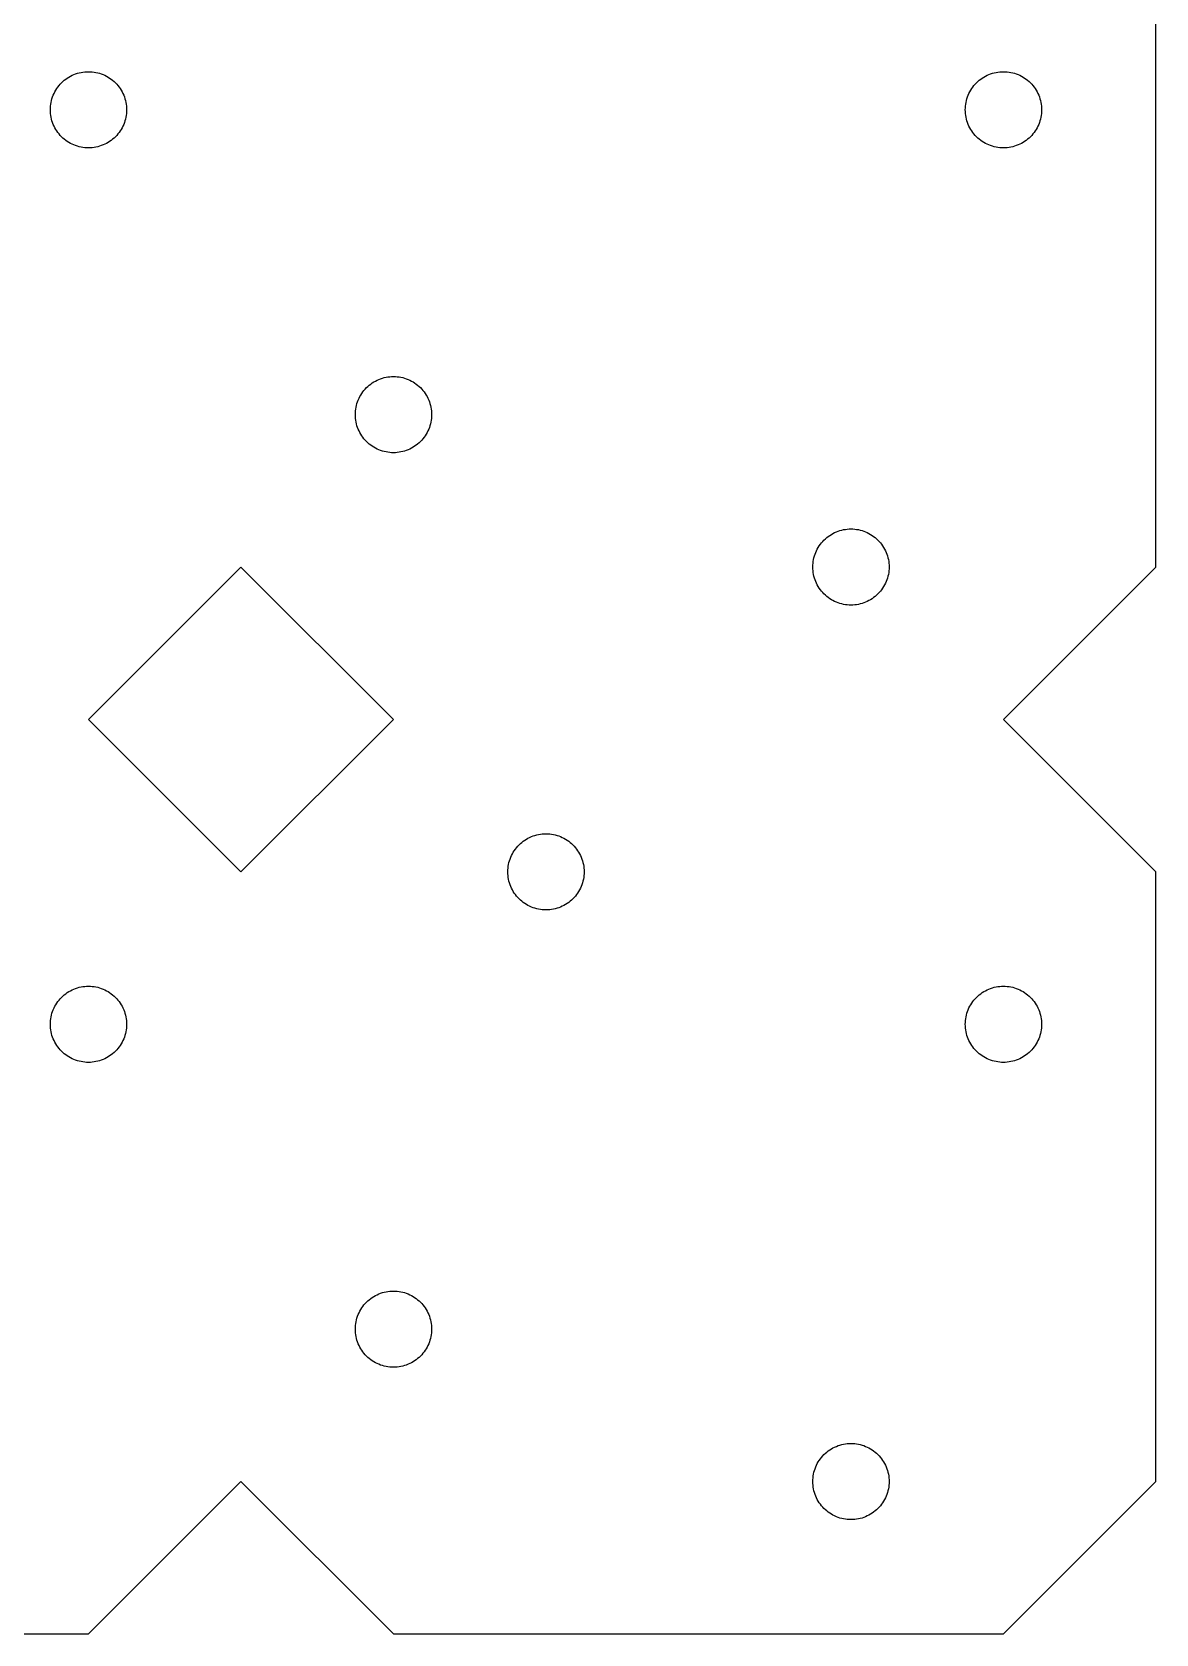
# Model space of a CAD drawing. Header units: metres. Extents: x -12 to 36, y -12 to 84.
# Drawn here: x 6.52 to 36, y -12 to 30.04 of the extents above; entities that cross this region are included whole.
import ezdxf

# ---------------------------------------------------------------- set-up
doc = ezdxf.new("R2010")
doc.units = ezdxf.units.M

msp = doc.modelspace()

# ---------------------------------------------------------------- linework, layer by layer
for p, q in [((36, 16), (36, 32)), ((7.16852, 28.5556), (7.19678, 28.5957)), ((7.19678, 28.5957), (7.22697, 28.6344)), ((7.22697, 28.6344), (7.25905, 28.6716)), ((7.25905, 28.6716), (7.29289, 28.7071)), ((7.29289, 28.7071), (7.32843, 28.741)), ((7.32843, 28.741), (7.3656, 28.773)), ((7.3656, 28.773), (7.4043, 28.8032)), ((7.4043, 28.8032), (7.44443, 28.8315)), ((7.44443, 28.8315), (7.48589, 28.8577)), ((7.48589, 28.8577), (7.52859, 28.8819)), ((7.52859, 28.8819), (7.57243, 28.904)), ((7.57243, 28.904), (7.61731, 28.9239)), ((7.61731, 28.9239), (7.6631, 28.9415)), ((7.6631, 28.9415), (7.7097, 28.9569)), ((7.7097, 28.9569), (7.75702, 28.97)), ((7.75702, 28.97), (7.8049, 28.9808)), ((7.8049, 28.9808), (7.85326, 28.9892)), ((7.85326, 28.9892), (7.90198, 28.9952)), ((7.90198, 28.9952), (7.95093, 28.9988)), ((7.95093, 28.9988), (8, 29)), ((8, 29), (8.04906, 28.9988)), ((8.04906, 28.9988), (8.09801, 28.9952)), ((8.09801, 28.9952), (8.14673, 28.9892)), ((8.14673, 28.9892), (8.19508, 28.9808)), ((8.19508, 28.9808), (8.24297, 28.97)), ((8.24297, 28.97), (8.29028, 28.9569)), ((8.29028, 28.9569), (8.33688, 28.9415)), ((8.33688, 28.9415), (8.38268, 28.9239)), ((8.38268, 28.9239), (8.42755, 28.904)), ((8.42755, 28.904), (8.47139, 28.8819)), ((8.47139, 28.8819), (8.5141, 28.8577)), ((8.5141, 28.8577), (8.55556, 28.8315)), ((8.55556, 28.8315), (8.59569, 28.8032)), ((8.59569, 28.8032), (8.63438, 28.773)), ((8.63438, 28.773), (8.67155, 28.741)), ((8.67155, 28.741), (8.70709, 28.7071)), ((8.70709, 28.7071), (8.74094, 28.6716)), ((8.74094, 28.6716), (8.77301, 28.6344)), ((8.77301, 28.6344), (8.80321, 28.5957)), ((8.80321, 28.5957), (8.83147, 28.5556)), ((31.1685, 28.5556), (31.1968, 28.5957)), ((31.1968, 28.5957), (31.227, 28.6344)), ((31.227, 28.6344), (31.259, 28.6716)), ((31.259, 28.6716), (31.2929, 28.7071)), ((31.2929, 28.7071), (31.3284, 28.741)), ((31.3284, 28.741), (31.3656, 28.773)), ((31.3656, 28.773), (31.4043, 28.8032)), ((31.4043, 28.8032), (31.4444, 28.8315)), ((31.4444, 28.8315), (31.4859, 28.8577)), ((31.4859, 28.8577), (31.5286, 28.8819)), ((31.5286, 28.8819), (31.5724, 28.904)), ((31.5724, 28.904), (31.6173, 28.9239)), ((31.6173, 28.9239), (31.6631, 28.9415)), ((31.6631, 28.9415), (31.7097, 28.9569)), ((31.7097, 28.9569), (31.757, 28.97)), ((31.757, 28.97), (31.8049, 28.9808)), ((31.8049, 28.9808), (31.8533, 28.9892)), ((31.8533, 28.9892), (31.902, 28.9952)), ((31.902, 28.9952), (31.9509, 28.9988)), ((31.9509, 28.9988), (32, 29)), ((32, 29), (32.0491, 28.9988)), ((32.0491, 28.9988), (32.098, 28.9952)), ((32.098, 28.9952), (32.1467, 28.9892)), ((32.1467, 28.9892), (32.1951, 28.9808)), ((32.1951, 28.9808), (32.243, 28.97)), ((32.243, 28.97), (32.2903, 28.9569)), ((32.2903, 28.9569), (32.3369, 28.9415)), ((32.3369, 28.9415), (32.3827, 28.9239)), ((32.3827, 28.9239), (32.4276, 28.904)), ((32.4276, 28.904), (32.4714, 28.8819)), ((32.4714, 28.8819), (32.5141, 28.8577)), ((32.5141, 28.8577), (32.5556, 28.8315)), ((32.5556, 28.8315), (32.5957, 28.8032)), ((32.5957, 28.8032), (32.6344, 28.773)), ((32.6344, 28.773), (32.6716, 28.741)), ((32.6716, 28.741), (32.7071, 28.7071)), ((32.7071, 28.7071), (32.741, 28.6716)), ((32.741, 28.6716), (32.773, 28.6344)), ((32.773, 28.6344), (32.8032, 28.5957)), ((32.8032, 28.5957), (32.8315, 28.5556)), ((7.01082, 28.1467), (7.01921, 28.1951)), ((7.01921, 28.1951), (7.02997, 28.243)), ((7.02997, 28.243), (7.04305, 28.2903)), ((7.04305, 28.2903), (7.05844, 28.3369)), ((7.05844, 28.3369), (7.07611, 28.3827)), ((7.07611, 28.3827), (7.09601, 28.4276)), ((7.09601, 28.4276), (7.11807, 28.4714)), ((7.11807, 28.4714), (7.14226, 28.5141)), ((7.14226, 28.5141), (7.16852, 28.5556)), ((8.83147, 28.5556), (8.85773, 28.5141)), ((8.85773, 28.5141), (8.88191, 28.4714)), ((8.88191, 28.4714), (8.90398, 28.4276)), ((8.90398, 28.4276), (8.92387, 28.3827)), ((8.92387, 28.3827), (8.94154, 28.3369)), ((8.94154, 28.3369), (8.95694, 28.2903)), ((8.95694, 28.2903), (8.97002, 28.243)), ((8.97002, 28.243), (8.98077, 28.1951)), ((8.98077, 28.1951), (8.98917, 28.1467)), ((31.0108, 28.1467), (31.0192, 28.1951)), ((31.0192, 28.1951), (31.03, 28.243)), ((31.03, 28.243), (31.0431, 28.2903)), ((31.0431, 28.2903), (31.0585, 28.3369)), ((31.0585, 28.3369), (31.0761, 28.3827)), ((31.0761, 28.3827), (31.096, 28.4276)), ((31.096, 28.4276), (31.1181, 28.4714)), ((31.1181, 28.4714), (31.1423, 28.5141)), ((31.1423, 28.5141), (31.1685, 28.5556)), ((32.8315, 28.5556), (32.8577, 28.5141)), ((32.8577, 28.5141), (32.8819, 28.4714)), ((32.8819, 28.4714), (32.904, 28.4276)), ((32.904, 28.4276), (32.9239, 28.3827)), ((32.9239, 28.3827), (32.9415, 28.3369)), ((32.9415, 28.3369), (32.9569, 28.2903)), ((32.9569, 28.2903), (32.97, 28.243)), ((32.97, 28.243), (32.9808, 28.1951)), ((32.9808, 28.1951), (32.9892, 28.1467)), ((7, 28), (7.00119, 28.0491)), ((7.00119, 27.9509), (7, 28)), ((7.00119, 28.0491), (7.00481, 28.098)), ((7.00481, 27.902), (7.00119, 27.9509)), ((7.00481, 28.098), (7.01082, 28.1467)), ((7.01082, 27.8533), (7.00481, 27.902)), ((7.01921, 27.8049), (7.01082, 27.8533)), ((7.02997, 27.757), (7.01921, 27.8049)), ((7.04305, 27.7097), (7.02997, 27.757)), ((8.97002, 27.757), (8.95694, 27.7097)), ((8.98077, 27.8049), (8.97002, 27.757)), ((8.98917, 27.8533), (8.98077, 27.8049)), ((8.98917, 28.1467), (8.99518, 28.098)), ((8.99518, 27.902), (8.98917, 27.8533)), ((8.99518, 28.098), (8.99879, 28.0491)), ((8.99879, 27.9509), (8.99518, 27.902)), ((8.99879, 28.0491), (9, 28)), ((9, 28), (8.99879, 27.9509)), ((31, 28), (31.0012, 28.0491)), ((31.0012, 27.9509), (31, 28)), ((31.0012, 28.0491), (31.0048, 28.098)), ((31.0048, 27.902), (31.0012, 27.9509)), ((31.0048, 28.098), (31.0108, 28.1467)), ((31.0108, 27.8533), (31.0048, 27.902)), ((31.0192, 27.8049), (31.0108, 27.8533)), ((31.03, 27.757), (31.0192, 27.8049)), ((31.0431, 27.7097), (31.03, 27.757)), ((32.97, 27.757), (32.9569, 27.7097)), ((32.9808, 27.8049), (32.97, 27.757)), ((32.9892, 27.8533), (32.9808, 27.8049)), ((32.9892, 28.1467), (32.9952, 28.098)), ((32.9952, 27.902), (32.9892, 27.8533)), ((32.9952, 28.098), (32.9988, 28.0491)), ((32.9988, 27.9509), (32.9952, 27.902)), ((32.9988, 28.0491), (33, 28)), ((33, 28), (32.9988, 27.9509)), ((7.05844, 27.6631), (7.04305, 27.7097)), ((7.07611, 27.6173), (7.05844, 27.6631)), ((7.09601, 27.5724), (7.07611, 27.6173)), ((7.11807, 27.5286), (7.09601, 27.5724)), ((7.14226, 27.4859), (7.11807, 27.5286)), ((7.16852, 27.4444), (7.14226, 27.4859)), ((7.19678, 27.4043), (7.16852, 27.4444)), ((7.22697, 27.3656), (7.19678, 27.4043)), ((7.25905, 27.3284), (7.22697, 27.3656)), ((7.29289, 27.2929), (7.25905, 27.3284)), ((8.74094, 27.3284), (8.70709, 27.2929)), ((8.77301, 27.3656), (8.74094, 27.3284)), ((8.80321, 27.4043), (8.77301, 27.3656)), ((8.83147, 27.4444), (8.80321, 27.4043)), ((8.85773, 27.4859), (8.83147, 27.4444)), ((8.88191, 27.5286), (8.85773, 27.4859)), ((8.90398, 27.5724), (8.88191, 27.5286)), ((8.92387, 27.6173), (8.90398, 27.5724)), ((8.94154, 27.6631), (8.92387, 27.6173)), ((8.95694, 27.7097), (8.94154, 27.6631)), ((31.0585, 27.6631), (31.0431, 27.7097)), ((31.0761, 27.6173), (31.0585, 27.6631)), ((31.096, 27.5724), (31.0761, 27.6173)), ((31.1181, 27.5286), (31.096, 27.5724)), ((31.1423, 27.4859), (31.1181, 27.5286)), ((31.1685, 27.4444), (31.1423, 27.4859)), ((31.1968, 27.4043), (31.1685, 27.4444)), ((31.227, 27.3656), (31.1968, 27.4043)), ((31.259, 27.3284), (31.227, 27.3656)), ((31.2929, 27.2929), (31.259, 27.3284)), ((32.741, 27.3284), (32.7071, 27.2929)), ((32.773, 27.3656), (32.741, 27.3284)), ((32.8032, 27.4043), (32.773, 27.3656)), ((32.8315, 27.4444), (32.8032, 27.4043)), ((32.8577, 27.4859), (32.8315, 27.4444)), ((32.8819, 27.5286), (32.8577, 27.4859)), ((32.904, 27.5724), (32.8819, 27.5286)), ((32.9239, 27.6173), (32.904, 27.5724)), ((32.9415, 27.6631), (32.9239, 27.6173)), ((32.9569, 27.7097), (32.9415, 27.6631)), ((7.32843, 27.259), (7.29289, 27.2929)), ((7.3656, 27.227), (7.32843, 27.259)), ((7.4043, 27.1968), (7.3656, 27.227)), ((7.44443, 27.1685), (7.4043, 27.1968)), ((7.48589, 27.1423), (7.44443, 27.1685)), ((7.52859, 27.1181), (7.48589, 27.1423)), ((7.57243, 27.096), (7.52859, 27.1181)), ((7.61731, 27.0761), (7.57243, 27.096)), ((7.6631, 27.0585), (7.61731, 27.0761)), ((7.7097, 27.0431), (7.6631, 27.0585)), ((7.75702, 27.03), (7.7097, 27.0431)), ((7.8049, 27.0192), (7.75702, 27.03)), ((7.85326, 27.0108), (7.8049, 27.0192)), ((7.90198, 27.0048), (7.85326, 27.0108)), ((7.95093, 27.0012), (7.90198, 27.0048)), ((8, 27), (7.95093, 27.0012)), ((8.04906, 27.0012), (8, 27)), ((8.09801, 27.0048), (8.04906, 27.0012)), ((8.14673, 27.0108), (8.09801, 27.0048)), ((8.19508, 27.0192), (8.14673, 27.0108)), ((8.24297, 27.03), (8.19508, 27.0192)), ((8.29028, 27.0431), (8.24297, 27.03)), ((8.33688, 27.0585), (8.29028, 27.0431)), ((8.38268, 27.0761), (8.33688, 27.0585)), ((8.42755, 27.096), (8.38268, 27.0761)), ((8.47139, 27.1181), (8.42755, 27.096)), ((8.5141, 27.1423), (8.47139, 27.1181)), ((8.55556, 27.1685), (8.5141, 27.1423)), ((8.59569, 27.1968), (8.55556, 27.1685)), ((8.63438, 27.227), (8.59569, 27.1968)), ((8.67155, 27.259), (8.63438, 27.227)), ((8.70709, 27.2929), (8.67155, 27.259)), ((31.3284, 27.259), (31.2929, 27.2929)), ((31.3656, 27.227), (31.3284, 27.259)), ((31.4043, 27.1968), (31.3656, 27.227)), ((31.4444, 27.1685), (31.4043, 27.1968)), ((31.4859, 27.1423), (31.4444, 27.1685)), ((31.5286, 27.1181), (31.4859, 27.1423)), ((31.5724, 27.096), (31.5286, 27.1181)), ((31.6173, 27.0761), (31.5724, 27.096)), ((31.6631, 27.0585), (31.6173, 27.0761)), ((31.7097, 27.0431), (31.6631, 27.0585)), ((31.757, 27.03), (31.7097, 27.0431)), ((31.8049, 27.0192), (31.757, 27.03)), ((31.8533, 27.0108), (31.8049, 27.0192)), ((31.902, 27.0048), (31.8533, 27.0108)), ((31.9509, 27.0012), (31.902, 27.0048)), ((32, 27), (31.9509, 27.0012)), ((32.0491, 27.0012), (32, 27)), ((32.098, 27.0048), (32.0491, 27.0012)), ((32.1467, 27.0108), (32.098, 27.0048)), ((32.1951, 27.0192), (32.1467, 27.0108)), ((32.243, 27.03), (32.1951, 27.0192)), ((32.2903, 27.0431), (32.243, 27.03)), ((32.3369, 27.0585), (32.2903, 27.0431)), ((32.3827, 27.0761), (32.3369, 27.0585)), ((32.4276, 27.096), (32.3827, 27.0761)), ((32.4714, 27.1181), (32.4276, 27.096)), ((32.5141, 27.1423), (32.4714, 27.1181)), ((32.5556, 27.1685), (32.5141, 27.1423)), ((32.5957, 27.1968), (32.5556, 27.1685)), ((32.6344, 27.227), (32.5957, 27.1968)), ((32.6716, 27.259), (32.6344, 27.227)), ((32.7071, 27.2929), (32.6716, 27.259)), ((15.1968, 20.5957), (15.227, 20.6344)), ((15.227, 20.6344), (15.259, 20.6716)), ((15.259, 20.6716), (15.2929, 20.7071)), ((15.2929, 20.7071), (15.3284, 20.741)), ((15.3284, 20.741), (15.3656, 20.773)), ((15.3656, 20.773), (15.4043, 20.8032)), ((15.4043, 20.8032), (15.4444, 20.8315)), ((15.4444, 20.8315), (15.4859, 20.8577)), ((15.4859, 20.8577), (15.5286, 20.8819)), ((15.5286, 20.8819), (15.5724, 20.904)), ((15.5724, 20.904), (15.6173, 20.9239)), ((15.6173, 20.9239), (15.6631, 20.9415)), ((15.6631, 20.9415), (15.7097, 20.9569)), ((15.7097, 20.9569), (15.757, 20.97)), ((15.757, 20.97), (15.8049, 20.9808)), ((15.8049, 20.9808), (15.8533, 20.9892)), ((15.8533, 20.9892), (15.902, 20.9952)), ((15.902, 20.9952), (15.9509, 20.9988)), ((15.9509, 20.9988), (16, 21)), ((16, 21), (16.0491, 20.9988)), ((16.0491, 20.9988), (16.098, 20.9952)), ((16.098, 20.9952), (16.1467, 20.9892)), ((16.1467, 20.9892), (16.1951, 20.9808)), ((16.1951, 20.9808), (16.243, 20.97)), ((16.243, 20.97), (16.2903, 20.9569)), ((16.2903, 20.9569), (16.3369, 20.9415)), ((16.3369, 20.9415), (16.3827, 20.9239)), ((16.3827, 20.9239), (16.4276, 20.904)), ((16.4276, 20.904), (16.4714, 20.8819)), ((16.4714, 20.8819), (16.5141, 20.8577)), ((16.5141, 20.8577), (16.5556, 20.8315)), ((16.5556, 20.8315), (16.5957, 20.8032)), ((16.5957, 20.8032), (16.6344, 20.773)), ((16.6344, 20.773), (16.6716, 20.741)), ((16.6716, 20.741), (16.7071, 20.7071)), ((16.7071, 20.7071), (16.741, 20.6716)), ((16.741, 20.6716), (16.773, 20.6344)), ((16.773, 20.6344), (16.8032, 20.5957)), ((15.0108, 20.1467), (15.0192, 20.1951)), ((15.0192, 20.1951), (15.03, 20.243)), ((15.03, 20.243), (15.0431, 20.2903)), ((15.0431, 20.2903), (15.0585, 20.3369)), ((15.0585, 20.3369), (15.0761, 20.3827)), ((15.0761, 20.3827), (15.096, 20.4276)), ((15.096, 20.4276), (15.1181, 20.4714)), ((15.1181, 20.4714), (15.1423, 20.5141)), ((15.1423, 20.5141), (15.1685, 20.5556)), ((15.1685, 20.5556), (15.1968, 20.5957)), ((16.8032, 20.5957), (16.8315, 20.5556)), ((16.8315, 20.5556), (16.8577, 20.5141)), ((16.8577, 20.5141), (16.8819, 20.4714)), ((16.8819, 20.4714), (16.904, 20.4276)), ((16.904, 20.4276), (16.9239, 20.3827)), ((16.9239, 20.3827), (16.9415, 20.3369)), ((16.9415, 20.3369), (16.9569, 20.2903)), ((16.9569, 20.2903), (16.97, 20.243)), ((16.97, 20.243), (16.9808, 20.1951)), ((16.9808, 20.1951), (16.9892, 20.1467)), ((15, 20), (15.0012, 20.0491)), ((15.0012, 19.9509), (15, 20)), ((15.0012, 20.0491), (15.0048, 20.098)), ((15.0048, 19.902), (15.0012, 19.9509)), ((15.0048, 20.098), (15.0108, 20.1467)), ((15.0108, 19.8533), (15.0048, 19.902)), ((15.0192, 19.8049), (15.0108, 19.8533)), ((15.03, 19.757), (15.0192, 19.8049)), ((16.9808, 19.8049), (16.97, 19.757)), ((16.9892, 19.8533), (16.9808, 19.8049)), ((16.9892, 20.1467), (16.9952, 20.098)), ((16.9952, 19.902), (16.9892, 19.8533)), ((16.9952, 20.098), (16.9988, 20.0491)), ((16.9988, 19.9509), (16.9952, 19.902)), ((16.9988, 20.0491), (17, 20)), ((17, 20), (16.9988, 19.9509)), ((15.0431, 19.7097), (15.03, 19.757)), ((15.0585, 19.6631), (15.0431, 19.7097)), ((15.0761, 19.6173), (15.0585, 19.6631)), ((15.096, 19.5724), (15.0761, 19.6173)), ((15.1181, 19.5286), (15.096, 19.5724)), ((15.1423, 19.4859), (15.1181, 19.5286)), ((15.1685, 19.4444), (15.1423, 19.4859)), ((15.1968, 19.4043), (15.1685, 19.4444)), ((15.227, 19.3656), (15.1968, 19.4043)), ((15.259, 19.3284), (15.227, 19.3656)), ((16.773, 19.3656), (16.741, 19.3284)), ((16.8032, 19.4043), (16.773, 19.3656)), ((16.8315, 19.4444), (16.8032, 19.4043)), ((16.8577, 19.4859), (16.8315, 19.4444)), ((16.8819, 19.5286), (16.8577, 19.4859)), ((16.904, 19.5724), (16.8819, 19.5286)), ((16.9239, 19.6173), (16.904, 19.5724)), ((16.9415, 19.6631), (16.9239, 19.6173)), ((16.9569, 19.7097), (16.9415, 19.6631)), ((16.97, 19.757), (16.9569, 19.7097)), ((15.2929, 19.2929), (15.259, 19.3284)), ((15.3284, 19.259), (15.2929, 19.2929)), ((15.3656, 19.227), (15.3284, 19.259)), ((15.4043, 19.1968), (15.3656, 19.227)), ((15.4444, 19.1685), (15.4043, 19.1968)), ((15.4859, 19.1423), (15.4444, 19.1685)), ((15.5286, 19.1181), (15.4859, 19.1423)), ((15.5724, 19.096), (15.5286, 19.1181)), ((15.6173, 19.0761), (15.5724, 19.096)), ((15.6631, 19.0585), (15.6173, 19.0761)), ((15.7097, 19.0431), (15.6631, 19.0585)), ((15.757, 19.03), (15.7097, 19.0431)), ((15.8049, 19.0192), (15.757, 19.03)), ((15.8533, 19.0108), (15.8049, 19.0192)), ((15.902, 19.0048), (15.8533, 19.0108)), ((15.9509, 19.0012), (15.902, 19.0048)), ((16, 19), (15.9509, 19.0012)), ((16.0491, 19.0012), (16, 19)), ((16.098, 19.0048), (16.0491, 19.0012)), ((16.1467, 19.0108), (16.098, 19.0048)), ((16.1951, 19.0192), (16.1467, 19.0108)), ((16.243, 19.03), (16.1951, 19.0192)), ((16.2903, 19.0431), (16.243, 19.03)), ((16.3369, 19.0585), (16.2903, 19.0431)), ((16.3827, 19.0761), (16.3369, 19.0585)), ((16.4276, 19.096), (16.3827, 19.0761)), ((16.4714, 19.1181), (16.4276, 19.096)), ((16.5141, 19.1423), (16.4714, 19.1181)), ((16.5556, 19.1685), (16.5141, 19.1423)), ((16.5957, 19.1968), (16.5556, 19.1685)), ((16.6344, 19.227), (16.5957, 19.1968)), ((16.6716, 19.259), (16.6344, 19.227)), ((16.7071, 19.2929), (16.6716, 19.259)), ((16.741, 19.3284), (16.7071, 19.2929)), ((27.4043, 16.8032), (27.4444, 16.8315)), ((27.4444, 16.8315), (27.4859, 16.8577)), ((27.4859, 16.8577), (27.5286, 16.8819)), ((27.5286, 16.8819), (27.5724, 16.904)), ((27.5724, 16.904), (27.6173, 16.9239)), ((27.6173, 16.9239), (27.6631, 16.9415)), ((27.6631, 16.9415), (27.7097, 16.9569)), ((27.7097, 16.9569), (27.757, 16.97)), ((27.757, 16.97), (27.8049, 16.9808)), ((27.8049, 16.9808), (27.8533, 16.9892)), ((27.8533, 16.9892), (27.902, 16.9952)), ((27.902, 16.9952), (27.9509, 16.9988)), ((27.9509, 16.9988), (28, 17)), ((28, 17), (28.0491, 16.9988)), ((28.0491, 16.9988), (28.098, 16.9952)), ((28.098, 16.9952), (28.1467, 16.9892)), ((28.1467, 16.9892), (28.1951, 16.9808)), ((28.1951, 16.9808), (28.243, 16.97)), ((28.243, 16.97), (28.2903, 16.9569)), ((28.2903, 16.9569), (28.3369, 16.9415)), ((28.3369, 16.9415), (28.3827, 16.9239)), ((28.3827, 16.9239), (28.4276, 16.904)), ((28.4276, 16.904), (28.4714, 16.8819)), ((28.4714, 16.8819), (28.5141, 16.8577)), ((28.5141, 16.8577), (28.5556, 16.8315)), ((28.5556, 16.8315), (28.5957, 16.8032)), ((27.0761, 16.3827), (27.096, 16.4276)), ((27.096, 16.4276), (27.1181, 16.4714)), ((27.1181, 16.4714), (27.1423, 16.5141)), ((27.1423, 16.5141), (27.1685, 16.5556)), ((27.1685, 16.5556), (27.1968, 16.5957)), ((27.1968, 16.5957), (27.227, 16.6344)), ((27.227, 16.6344), (27.259, 16.6716)), ((27.259, 16.6716), (27.2929, 16.7071)), ((27.2929, 16.7071), (27.3284, 16.741)), ((27.3284, 16.741), (27.3656, 16.773)), ((27.3656, 16.773), (27.4043, 16.8032)), ((28.5957, 16.8032), (28.6344, 16.773)), ((28.6344, 16.773), (28.6716, 16.741)), ((28.6716, 16.741), (28.7071, 16.7071)), ((28.7071, 16.7071), (28.741, 16.6716)), ((28.741, 16.6716), (28.773, 16.6344)), ((28.773, 16.6344), (28.8032, 16.5957)), ((28.8032, 16.5957), (28.8315, 16.5556)), ((28.8315, 16.5556), (28.8577, 16.5141)), ((28.8577, 16.5141), (28.8819, 16.4714)), ((28.8819, 16.4714), (28.904, 16.4276)), ((28.904, 16.4276), (28.9239, 16.3827)), ((8, 12), (12, 16)), ((12, 16), (16, 12)), ((27, 16), (27.0012, 16.0491)), ((27.0012, 15.9509), (27, 16)), ((27.0012, 16.0491), (27.0048, 16.098)), ((27.0048, 16.098), (27.0108, 16.1467)), ((27.0108, 16.1467), (27.0192, 16.1951)), ((27.0192, 16.1951), (27.03, 16.243)), ((27.03, 16.243), (27.0431, 16.2903)), ((27.0431, 16.2903), (27.0585, 16.3369)), ((27.0585, 16.3369), (27.0761, 16.3827)), ((28.9239, 16.3827), (28.9415, 16.3369)), ((28.9415, 16.3369), (28.9569, 16.2903)), ((28.9569, 16.2903), (28.97, 16.243)), ((28.97, 16.243), (28.9808, 16.1951)), ((28.9808, 16.1951), (28.9892, 16.1467)), ((28.9892, 16.1467), (28.9952, 16.098)), ((28.9952, 16.098), (28.9988, 16.0491)), ((28.9988, 16.0491), (29, 16)), ((29, 16), (28.9988, 15.9509)), ((32, 12), (36, 16)), ((27.0048, 15.902), (27.0012, 15.9509)), ((27.0108, 15.8533), (27.0048, 15.902)), ((27.0192, 15.8049), (27.0108, 15.8533)), ((27.03, 15.757), (27.0192, 15.8049)), ((27.0431, 15.7097), (27.03, 15.757)), ((27.0585, 15.6631), (27.0431, 15.7097)), ((27.0761, 15.6173), (27.0585, 15.6631)), ((27.096, 15.5724), (27.0761, 15.6173)), ((27.1181, 15.5286), (27.096, 15.5724)), ((28.904, 15.5724), (28.8819, 15.5286)), ((28.9239, 15.6173), (28.904, 15.5724)), ((28.9415, 15.6631), (28.9239, 15.6173)), ((28.9569, 15.7097), (28.9415, 15.6631)), ((28.97, 15.757), (28.9569, 15.7097)), ((28.9808, 15.8049), (28.97, 15.757)), ((28.9892, 15.8533), (28.9808, 15.8049)), ((28.9952, 15.902), (28.9892, 15.8533)), ((28.9988, 15.9509), (28.9952, 15.902)), ((27.1423, 15.4859), (27.1181, 15.5286)), ((27.1685, 15.4444), (27.1423, 15.4859)), ((27.1968, 15.4043), (27.1685, 15.4444)), ((27.227, 15.3656), (27.1968, 15.4043)), ((27.259, 15.3284), (27.227, 15.3656)), ((27.2929, 15.2929), (27.259, 15.3284)), ((27.3284, 15.259), (27.2929, 15.2929)), ((27.3656, 15.227), (27.3284, 15.259)), ((27.4043, 15.1968), (27.3656, 15.227)), ((27.4444, 15.1685), (27.4043, 15.1968)), ((27.4859, 15.1423), (27.4444, 15.1685)), ((27.5286, 15.1181), (27.4859, 15.1423)), ((28.5141, 15.1423), (28.4714, 15.1181)), ((28.5556, 15.1685), (28.5141, 15.1423)), ((28.5957, 15.1968), (28.5556, 15.1685)), ((28.6344, 15.227), (28.5957, 15.1968)), ((28.6716, 15.259), (28.6344, 15.227)), ((28.7071, 15.2929), (28.6716, 15.259)), ((28.741, 15.3284), (28.7071, 15.2929)), ((28.773, 15.3656), (28.741, 15.3284)), ((28.8032, 15.4043), (28.773, 15.3656)), ((28.8315, 15.4444), (28.8032, 15.4043)), ((28.8577, 15.4859), (28.8315, 15.4444)), ((28.8819, 15.5286), (28.8577, 15.4859)), ((27.5724, 15.096), (27.5286, 15.1181)), ((27.6173, 15.0761), (27.5724, 15.096)), ((27.6631, 15.0585), (27.6173, 15.0761)), ((27.7097, 15.0431), (27.6631, 15.0585)), ((27.757, 15.03), (27.7097, 15.0431)), ((27.8049, 15.0192), (27.757, 15.03)), ((27.8533, 15.0108), (27.8049, 15.0192)), ((27.902, 15.0048), (27.8533, 15.0108)), ((27.9509, 15.0012), (27.902, 15.0048)), ((28, 15), (27.9509, 15.0012)), ((28.0491, 15.0012), (28, 15)), ((28.098, 15.0048), (28.0491, 15.0012)), ((28.1467, 15.0108), (28.098, 15.0048)), ((28.1951, 15.0192), (28.1467, 15.0108)), ((28.243, 15.03), (28.1951, 15.0192)), ((28.2903, 15.0431), (28.243, 15.03)), ((28.3369, 15.0585), (28.2903, 15.0431)), ((28.3827, 15.0761), (28.3369, 15.0585)), ((28.4276, 15.096), (28.3827, 15.0761)), ((28.4714, 15.1181), (28.4276, 15.096)), ((12, 8), (8, 12)), ((16, 12), (12, 8)), ((36, 8), (32, 12)), ((19.4043, 8.80321), (19.4444, 8.83147)), ((19.4444, 8.83147), (19.4859, 8.85773)), ((19.4859, 8.85773), (19.5286, 8.88191)), ((19.5286, 8.88191), (19.5724, 8.90398)), ((19.5724, 8.90398), (19.6173, 8.92387)), ((19.6173, 8.92387), (19.6631, 8.94154)), ((19.6631, 8.94154), (19.7097, 8.95694)), ((19.7097, 8.95694), (19.757, 8.97002)), ((19.757, 8.97002), (19.8049, 8.98077)), ((19.8049, 8.98077), (19.8533, 8.98917)), ((19.8533, 8.98917), (19.902, 8.99518)), ((19.902, 8.99518), (19.9509, 8.99879)), ((19.9509, 8.99879), (20, 9)), ((20, 9), (20.0491, 8.99879)), ((20.0491, 8.99879), (20.098, 8.99518)), ((20.098, 8.99518), (20.1467, 8.98917)), ((20.1467, 8.98917), (20.1951, 8.98077)), ((20.1951, 8.98077), (20.243, 8.97002)), ((20.243, 8.97002), (20.2903, 8.95694)), ((20.2903, 8.95694), (20.3369, 8.94154)), ((20.3369, 8.94154), (20.3827, 8.92387)), ((20.3827, 8.92387), (20.4276, 8.90398)), ((20.4276, 8.90398), (20.4714, 8.88191)), ((20.4714, 8.88191), (20.5141, 8.85773)), ((20.5141, 8.85773), (20.5556, 8.83147)), ((20.5556, 8.83147), (20.5957, 8.80321)), ((19.0761, 8.38268), (19.096, 8.42755)), ((19.096, 8.42755), (19.1181, 8.47139)), ((19.1181, 8.47139), (19.1423, 8.5141)), ((19.1423, 8.5141), (19.1685, 8.55556)), ((19.1685, 8.55556), (19.1968, 8.59569)), ((19.1968, 8.59569), (19.227, 8.63438)), ((19.227, 8.63438), (19.259, 8.67155)), ((19.259, 8.67155), (19.2929, 8.70709)), ((19.2929, 8.70709), (19.3284, 8.74094)), ((19.3284, 8.74094), (19.3656, 8.77301)), ((19.3656, 8.77301), (19.4043, 8.80321)), ((20.5957, 8.80321), (20.6344, 8.77301)), ((20.6344, 8.77301), (20.6716, 8.74094)), ((20.6716, 8.74094), (20.7071, 8.70709)), ((20.7071, 8.70709), (20.741, 8.67155)), ((20.741, 8.67155), (20.773, 8.63438)), ((20.773, 8.63438), (20.8032, 8.59569)), ((20.8032, 8.59569), (20.8315, 8.55556)), ((20.8315, 8.55556), (20.8577, 8.5141)), ((20.8577, 8.5141), (20.8819, 8.47139)), ((20.8819, 8.47139), (20.904, 8.42755)), ((20.904, 8.42755), (20.9239, 8.38268)), ((19, 8), (19.0012, 8.04906)), ((19.0012, 7.95093), (19, 8)), ((19.0012, 8.04906), (19.0048, 8.09801)), ((19.0048, 8.09801), (19.0108, 8.14673)), ((19.0108, 8.14673), (19.0192, 8.19508)), ((19.0192, 8.19508), (19.03, 8.24297)), ((19.03, 8.24297), (19.0431, 8.29028)), ((19.0431, 8.29028), (19.0585, 8.33688)), ((19.0585, 8.33688), (19.0761, 8.38268)), ((20.9239, 8.38268), (20.9415, 8.33688)), ((20.9415, 8.33688), (20.9569, 8.29028)), ((20.9569, 8.29028), (20.97, 8.24297)), ((20.97, 8.24297), (20.9808, 8.19508)), ((20.9808, 8.19508), (20.9892, 8.14673)), ((20.9892, 8.14673), (20.9952, 8.09801)), ((20.9952, 8.09801), (20.9988, 8.04906)), ((20.9988, 8.04906), (21, 8)), ((21, 8), (20.9988, 7.95093)), ((36, -8), (36, 8)), ((19.0048, 7.90198), (19.0012, 7.95093)), ((19.0108, 7.85326), (19.0048, 7.90198)), ((19.0192, 7.8049), (19.0108, 7.85326)), ((19.03, 7.75702), (19.0192, 7.8049)), ((19.0431, 7.7097), (19.03, 7.75702)), ((19.0585, 7.6631), (19.0431, 7.7097)), ((19.0761, 7.61731), (19.0585, 7.6631)), ((19.096, 7.57243), (19.0761, 7.61731)), ((19.1181, 7.52859), (19.096, 7.57243)), ((20.904, 7.57243), (20.8819, 7.52859)), ((20.9239, 7.61731), (20.904, 7.57243)), ((20.9415, 7.6631), (20.9239, 7.61731)), ((20.9569, 7.7097), (20.9415, 7.6631)), ((20.97, 7.75702), (20.9569, 7.7097)), ((20.9808, 7.8049), (20.97, 7.75702)), ((20.9892, 7.85326), (20.9808, 7.8049)), ((20.9952, 7.90198), (20.9892, 7.85326)), ((20.9988, 7.95093), (20.9952, 7.90198)), ((19.1423, 7.48589), (19.1181, 7.52859)), ((19.1685, 7.44443), (19.1423, 7.48589)), ((19.1968, 7.4043), (19.1685, 7.44443)), ((19.227, 7.3656), (19.1968, 7.4043)), ((19.259, 7.32843), (19.227, 7.3656)), ((19.2929, 7.29289), (19.259, 7.32843)), ((19.3284, 7.25905), (19.2929, 7.29289)), ((19.3656, 7.22697), (19.3284, 7.25905)), ((19.4043, 7.19678), (19.3656, 7.22697)), ((19.4444, 7.16852), (19.4043, 7.19678)), ((19.4859, 7.14226), (19.4444, 7.16852)), ((20.5556, 7.16852), (20.5141, 7.14226)), ((20.5957, 7.19678), (20.5556, 7.16852)), ((20.6344, 7.22697), (20.5957, 7.19678)), ((20.6716, 7.25905), (20.6344, 7.22697)), ((20.7071, 7.29289), (20.6716, 7.25905)), ((20.741, 7.32843), (20.7071, 7.29289)), ((20.773, 7.3656), (20.741, 7.32843)), ((20.8032, 7.4043), (20.773, 7.3656)), ((20.8315, 7.44443), (20.8032, 7.4043)), ((20.8577, 7.48589), (20.8315, 7.44443)), ((20.8819, 7.52859), (20.8577, 7.48589)), ((19.5286, 7.11807), (19.4859, 7.14226)), ((19.5724, 7.09601), (19.5286, 7.11807)), ((19.6173, 7.07611), (19.5724, 7.09601)), ((19.6631, 7.05844), (19.6173, 7.07611)), ((19.7097, 7.04305), (19.6631, 7.05844)), ((19.757, 7.02997), (19.7097, 7.04305)), ((19.8049, 7.01921), (19.757, 7.02997)), ((19.8533, 7.01082), (19.8049, 7.01921)), ((19.902, 7.00481), (19.8533, 7.01082)), ((19.9509, 7.00119), (19.902, 7.00481)), ((20, 7), (19.9509, 7.00119)), ((20.0491, 7.00119), (20, 7)), ((20.098, 7.00481), (20.0491, 7.00119)), ((20.1467, 7.01082), (20.098, 7.00481)), ((20.1951, 7.01921), (20.1467, 7.01082)), ((20.243, 7.02997), (20.1951, 7.01921)), ((20.2903, 7.04305), (20.243, 7.02997)), ((20.3369, 7.05844), (20.2903, 7.04305)), ((20.3827, 7.07611), (20.3369, 7.05844)), ((20.4276, 7.09601), (20.3827, 7.07611)), ((20.4714, 7.11807), (20.4276, 7.09601)), ((20.5141, 7.14226), (20.4714, 7.11807)), ((7.19678, 4.59569), (7.22697, 4.63438)), ((7.22697, 4.63438), (7.25905, 4.67155)), ((7.25905, 4.67155), (7.29289, 4.70709)), ((7.29289, 4.70709), (7.32843, 4.74094)), ((7.32843, 4.74094), (7.3656, 4.77301)), ((7.3656, 4.77301), (7.4043, 4.80321)), ((7.4043, 4.80321), (7.44443, 4.83147)), ((7.44443, 4.83147), (7.48589, 4.85773)), ((7.48589, 4.85773), (7.52859, 4.88191)), ((7.52859, 4.88191), (7.57243, 4.90398)), ((7.57243, 4.90398), (7.61731, 4.92387)), ((7.61731, 4.92387), (7.6631, 4.94154)), ((7.6631, 4.94154), (7.7097, 4.95694)), ((7.7097, 4.95694), (7.75702, 4.97002)), ((7.75702, 4.97002), (7.8049, 4.98077)), ((7.8049, 4.98077), (7.85326, 4.98917)), ((7.85326, 4.98917), (7.90198, 4.99518)), ((7.90198, 4.99518), (7.95093, 4.99879)), ((7.95093, 4.99879), (8, 5)), ((8, 5), (8.04906, 4.99879)), ((8.04906, 4.99879), (8.09801, 4.99518)), ((8.09801, 4.99518), (8.14673, 4.98917)), ((8.14673, 4.98917), (8.19508, 4.98077)), ((8.19508, 4.98077), (8.24297, 4.97002)), ((8.24297, 4.97002), (8.29028, 4.95694)), ((8.29028, 4.95694), (8.33688, 4.94154)), ((8.33688, 4.94154), (8.38268, 4.92387)), ((8.38268, 4.92387), (8.42755, 4.90398)), ((8.42755, 4.90398), (8.47139, 4.88191)), ((8.47139, 4.88191), (8.5141, 4.85773)), ((8.5141, 4.85773), (8.55556, 4.83147)), ((8.55556, 4.83147), (8.59569, 4.80321)), ((8.59569, 4.80321), (8.63438, 4.77301)), ((8.63438, 4.77301), (8.67155, 4.74094)), ((8.67155, 4.74094), (8.70709, 4.70709)), ((8.70709, 4.70709), (8.74094, 4.67155)), ((8.74094, 4.67155), (8.77301, 4.63438)), ((8.77301, 4.63438), (8.80321, 4.59569)), ((31.1968, 4.59569), (31.227, 4.63438)), ((31.227, 4.63438), (31.259, 4.67155)), ((31.259, 4.67155), (31.2929, 4.70709)), ((31.2929, 4.70709), (31.3284, 4.74094)), ((31.3284, 4.74094), (31.3656, 4.77301)), ((31.3656, 4.77301), (31.4043, 4.80321)), ((31.4043, 4.80321), (31.4444, 4.83147)), ((31.4444, 4.83147), (31.4859, 4.85773)), ((31.4859, 4.85773), (31.5286, 4.88191)), ((31.5286, 4.88191), (31.5724, 4.90398)), ((31.5724, 4.90398), (31.6173, 4.92387)), ((31.6173, 4.92387), (31.6631, 4.94154)), ((31.6631, 4.94154), (31.7097, 4.95694)), ((31.7097, 4.95694), (31.757, 4.97002)), ((31.757, 4.97002), (31.8049, 4.98077)), ((31.8049, 4.98077), (31.8533, 4.98917)), ((31.8533, 4.98917), (31.902, 4.99518)), ((31.902, 4.99518), (31.9509, 4.99879)), ((31.9509, 4.99879), (32, 5)), ((32, 5), (32.0491, 4.99879)), ((32.0491, 4.99879), (32.098, 4.99518)), ((32.098, 4.99518), (32.1467, 4.98917)), ((32.1467, 4.98917), (32.1951, 4.98077)), ((32.1951, 4.98077), (32.243, 4.97002)), ((32.243, 4.97002), (32.2903, 4.95694)), ((32.2903, 4.95694), (32.3369, 4.94154)), ((32.3369, 4.94154), (32.3827, 4.92387)), ((32.3827, 4.92387), (32.4276, 4.90398)), ((32.4276, 4.90398), (32.4714, 4.88191)), ((32.4714, 4.88191), (32.5141, 4.85773)), ((32.5141, 4.85773), (32.5556, 4.83147)), ((32.5556, 4.83147), (32.5957, 4.80321)), ((32.5957, 4.80321), (32.6344, 4.77301)), ((32.6344, 4.77301), (32.6716, 4.74094)), ((32.6716, 4.74094), (32.7071, 4.70709)), ((32.7071, 4.70709), (32.741, 4.67155)), ((32.741, 4.67155), (32.773, 4.63438)), ((32.773, 4.63438), (32.8032, 4.59569)), ((7.01921, 4.19508), (7.02997, 4.24297)), ((7.02997, 4.24297), (7.04305, 4.29028)), ((7.04305, 4.29028), (7.05844, 4.33688)), ((7.05844, 4.33688), (7.07611, 4.38268)), ((7.07611, 4.38268), (7.09601, 4.42755)), ((7.09601, 4.42755), (7.11807, 4.47139)), ((7.11807, 4.47139), (7.14226, 4.5141)), ((7.14226, 4.5141), (7.16852, 4.55556)), ((7.16852, 4.55556), (7.19678, 4.59569)), ((8.80321, 4.59569), (8.83147, 4.55556)), ((8.83147, 4.55556), (8.85773, 4.5141)), ((8.85773, 4.5141), (8.88191, 4.47139)), ((8.88191, 4.47139), (8.90398, 4.42755)), ((8.90398, 4.42755), (8.92387, 4.38268)), ((8.92387, 4.38268), (8.94154, 4.33688)), ((8.94154, 4.33688), (8.95694, 4.29028)), ((8.95694, 4.29028), (8.97002, 4.24297)), ((8.97002, 4.24297), (8.98077, 4.19508)), ((31.0192, 4.19508), (31.03, 4.24297)), ((31.03, 4.24297), (31.0431, 4.29028)), ((31.0431, 4.29028), (31.0585, 4.33688)), ((31.0585, 4.33688), (31.0761, 4.38268)), ((31.0761, 4.38268), (31.096, 4.42755)), ((31.096, 4.42755), (31.1181, 4.47139)), ((31.1181, 4.47139), (31.1423, 4.5141)), ((31.1423, 4.5141), (31.1685, 4.55556)), ((31.1685, 4.55556), (31.1968, 4.59569)), ((32.8032, 4.59569), (32.8315, 4.55556)), ((32.8315, 4.55556), (32.8577, 4.5141)), ((32.8577, 4.5141), (32.8819, 4.47139)), ((32.8819, 4.47139), (32.904, 4.42755)), ((32.904, 4.42755), (32.9239, 4.38268)), ((32.9239, 4.38268), (32.9415, 4.33688)), ((32.9415, 4.33688), (32.9569, 4.29028)), ((32.9569, 4.29028), (32.97, 4.24297)), ((32.97, 4.24297), (32.9808, 4.19508)), ((7, 4), (7.00119, 4.04906)), ((7.00119, 3.95093), (7, 4)), ((7.00119, 4.04906), (7.00481, 4.09801)), ((7.00481, 3.90198), (7.00119, 3.95093)), ((7.00481, 4.09801), (7.01082, 4.14673)), ((7.01082, 3.85326), (7.00481, 3.90198)), ((7.01082, 4.14673), (7.01921, 4.19508)), ((7.01921, 3.8049), (7.01082, 3.85326)), ((7.02997, 3.75702), (7.01921, 3.8049)), ((8.98077, 3.8049), (8.97002, 3.75702)), ((8.98077, 4.19508), (8.98917, 4.14673)), ((8.98917, 3.85326), (8.98077, 3.8049)), ((8.98917, 4.14673), (8.99518, 4.09801)), ((8.99518, 3.90198), (8.98917, 3.85326)), ((8.99518, 4.09801), (8.99879, 4.04906)), ((8.99879, 3.95093), (8.99518, 3.90198)), ((8.99879, 4.04906), (9, 4)), ((9, 4), (8.99879, 3.95093)), ((31, 4), (31.0012, 4.04906)), ((31.0012, 3.95093), (31, 4)), ((31.0012, 4.04906), (31.0048, 4.09801)), ((31.0048, 3.90198), (31.0012, 3.95093)), ((31.0048, 4.09801), (31.0108, 4.14673)), ((31.0108, 3.85326), (31.0048, 3.90198)), ((31.0108, 4.14673), (31.0192, 4.19508)), ((31.0192, 3.8049), (31.0108, 3.85326)), ((31.03, 3.75702), (31.0192, 3.8049)), ((32.9808, 3.8049), (32.97, 3.75702)), ((32.9808, 4.19508), (32.9892, 4.14673)), ((32.9892, 3.85326), (32.9808, 3.8049)), ((32.9892, 4.14673), (32.9952, 4.09801)), ((32.9952, 3.90198), (32.9892, 3.85326)), ((32.9952, 4.09801), (32.9988, 4.04906)), ((32.9988, 3.95093), (32.9952, 3.90198)), ((32.9988, 4.04906), (33, 4)), ((33, 4), (32.9988, 3.95093)), ((7.04305, 3.7097), (7.02997, 3.75702)), ((7.05844, 3.6631), (7.04305, 3.7097)), ((7.07611, 3.61731), (7.05844, 3.6631)), ((7.09601, 3.57243), (7.07611, 3.61731)), ((7.11807, 3.52859), (7.09601, 3.57243)), ((7.14226, 3.48589), (7.11807, 3.52859)), ((7.16852, 3.44443), (7.14226, 3.48589)), ((7.19678, 3.4043), (7.16852, 3.44443)), ((7.22697, 3.3656), (7.19678, 3.4043)), ((7.25905, 3.32843), (7.22697, 3.3656)), ((8.77301, 3.3656), (8.74094, 3.32843)), ((8.80321, 3.4043), (8.77301, 3.3656)), ((8.83147, 3.44443), (8.80321, 3.4043)), ((8.85773, 3.48589), (8.83147, 3.44443)), ((8.88191, 3.52859), (8.85773, 3.48589)), ((8.90398, 3.57243), (8.88191, 3.52859)), ((8.92387, 3.61731), (8.90398, 3.57243)), ((8.94154, 3.6631), (8.92387, 3.61731)), ((8.95694, 3.7097), (8.94154, 3.6631)), ((8.97002, 3.75702), (8.95694, 3.7097)), ((31.0431, 3.7097), (31.03, 3.75702)), ((31.0585, 3.6631), (31.0431, 3.7097)), ((31.0761, 3.61731), (31.0585, 3.6631)), ((31.096, 3.57243), (31.0761, 3.61731)), ((31.1181, 3.52859), (31.096, 3.57243)), ((31.1423, 3.48589), (31.1181, 3.52859)), ((31.1685, 3.44443), (31.1423, 3.48589)), ((31.1968, 3.4043), (31.1685, 3.44443)), ((31.227, 3.3656), (31.1968, 3.4043)), ((31.259, 3.32843), (31.227, 3.3656)), ((32.773, 3.3656), (32.741, 3.32843)), ((32.8032, 3.4043), (32.773, 3.3656)), ((32.8315, 3.44443), (32.8032, 3.4043)), ((32.8577, 3.48589), (32.8315, 3.44443)), ((32.8819, 3.52859), (32.8577, 3.48589)), ((32.904, 3.57243), (32.8819, 3.52859)), ((32.9239, 3.61731), (32.904, 3.57243)), ((32.9415, 3.6631), (32.9239, 3.61731)), ((32.9569, 3.7097), (32.9415, 3.6631)), ((32.97, 3.75702), (32.9569, 3.7097)), ((7.29289, 3.29289), (7.25905, 3.32843)), ((7.32843, 3.25905), (7.29289, 3.29289)), ((7.3656, 3.22697), (7.32843, 3.25905)), ((7.4043, 3.19678), (7.3656, 3.22697)), ((7.44443, 3.16852), (7.4043, 3.19678)), ((7.48589, 3.14226), (7.44443, 3.16852)), ((7.52859, 3.11807), (7.48589, 3.14226)), ((7.57243, 3.09601), (7.52859, 3.11807)), ((7.61731, 3.07611), (7.57243, 3.09601)), ((7.6631, 3.05844), (7.61731, 3.07611)), ((7.7097, 3.04305), (7.6631, 3.05844)), ((7.75702, 3.02997), (7.7097, 3.04305)), ((7.8049, 3.01921), (7.75702, 3.02997)), ((7.85326, 3.01082), (7.8049, 3.01921)), ((7.90198, 3.00481), (7.85326, 3.01082)), ((7.95093, 3.00119), (7.90198, 3.00481)), ((8, 3), (7.95093, 3.00119)), ((8.04906, 3.00119), (8, 3)), ((8.09801, 3.00481), (8.04906, 3.00119)), ((8.14673, 3.01082), (8.09801, 3.00481)), ((8.19508, 3.01921), (8.14673, 3.01082)), ((8.24297, 3.02997), (8.19508, 3.01921)), ((8.29028, 3.04305), (8.24297, 3.02997)), ((8.33688, 3.05844), (8.29028, 3.04305)), ((8.38268, 3.07611), (8.33688, 3.05844)), ((8.42755, 3.09601), (8.38268, 3.07611)), ((8.47139, 3.11807), (8.42755, 3.09601)), ((8.5141, 3.14226), (8.47139, 3.11807)), ((8.55556, 3.16852), (8.5141, 3.14226)), ((8.59569, 3.19678), (8.55556, 3.16852)), ((8.63438, 3.22697), (8.59569, 3.19678)), ((8.67155, 3.25905), (8.63438, 3.22697)), ((8.70709, 3.29289), (8.67155, 3.25905)), ((8.74094, 3.32843), (8.70709, 3.29289)), ((31.2929, 3.29289), (31.259, 3.32843)), ((31.3284, 3.25905), (31.2929, 3.29289)), ((31.3656, 3.22697), (31.3284, 3.25905)), ((31.4043, 3.19678), (31.3656, 3.22697)), ((31.4444, 3.16852), (31.4043, 3.19678)), ((31.4859, 3.14226), (31.4444, 3.16852)), ((31.5286, 3.11807), (31.4859, 3.14226)), ((31.5724, 3.09601), (31.5286, 3.11807)), ((31.6173, 3.07611), (31.5724, 3.09601)), ((31.6631, 3.05844), (31.6173, 3.07611)), ((31.7097, 3.04305), (31.6631, 3.05844)), ((31.757, 3.02997), (31.7097, 3.04305)), ((31.8049, 3.01921), (31.757, 3.02997)), ((31.8533, 3.01082), (31.8049, 3.01921)), ((31.902, 3.00481), (31.8533, 3.01082)), ((31.9509, 3.00119), (31.902, 3.00481)), ((32, 3), (31.9509, 3.00119)), ((32.0491, 3.00119), (32, 3)), ((32.098, 3.00481), (32.0491, 3.00119)), ((32.1467, 3.01082), (32.098, 3.00481)), ((32.1951, 3.01921), (32.1467, 3.01082)), ((32.243, 3.02997), (32.1951, 3.01921)), ((32.2903, 3.04305), (32.243, 3.02997)), ((32.3369, 3.05844), (32.2903, 3.04305)), ((32.3827, 3.07611), (32.3369, 3.05844)), ((32.4276, 3.09601), (32.3827, 3.07611)), ((32.4714, 3.11807), (32.4276, 3.09601)), ((32.5141, 3.14226), (32.4714, 3.11807)), ((32.5556, 3.16852), (32.5141, 3.14226)), ((32.5957, 3.19678), (32.5556, 3.16852)), ((32.6344, 3.22697), (32.5957, 3.19678)), ((32.6716, 3.25905), (32.6344, 3.22697)), ((32.7071, 3.29289), (32.6716, 3.25905)), ((32.741, 3.32843), (32.7071, 3.29289)), ((15.227, -3.3656), (15.259, -3.32843)), ((15.259, -3.32843), (15.2929, -3.29289)), ((15.2929, -3.29289), (15.3284, -3.25905)), ((15.3284, -3.25905), (15.3656, -3.22697)), ((15.3656, -3.22697), (15.4043, -3.19678)), ((15.4043, -3.19678), (15.4444, -3.16852)), ((15.4444, -3.16852), (15.4859, -3.14226)), ((15.4859, -3.14226), (15.5286, -3.11807)), ((15.5286, -3.11807), (15.5724, -3.09601)), ((15.5724, -3.09601), (15.6173, -3.07611)), ((15.6173, -3.07611), (15.6631, -3.05844)), ((15.6631, -3.05844), (15.7097, -3.04305)), ((15.7097, -3.04305), (15.757, -3.02997)), ((15.757, -3.02997), (15.8049, -3.01921)), ((15.8049, -3.01921), (15.8533, -3.01082)), ((15.8533, -3.01082), (15.902, -3.00481)), ((15.902, -3.00481), (15.9509, -3.00119)), ((15.9509, -3.00119), (16, -3)), ((16, -3), (16.0491, -3.00119)), ((16.0491, -3.00119), (16.098, -3.00481)), ((16.098, -3.00481), (16.1467, -3.01082)), ((16.1467, -3.01082), (16.1951, -3.01921)), ((16.1951, -3.01921), (16.243, -3.02997)), ((16.243, -3.02997), (16.2903, -3.04305)), ((16.2903, -3.04305), (16.3369, -3.05844)), ((16.3369, -3.05844), (16.3827, -3.07611)), ((16.3827, -3.07611), (16.4276, -3.09601)), ((16.4276, -3.09601), (16.4714, -3.11807)), ((16.4714, -3.11807), (16.5141, -3.14226)), ((16.5141, -3.14226), (16.5556, -3.16852)), ((16.5556, -3.16852), (16.5957, -3.19678)), ((16.5957, -3.19678), (16.6344, -3.22697)), ((16.6344, -3.22697), (16.6716, -3.25905)), ((16.6716, -3.25905), (16.7071, -3.29289)), ((16.7071, -3.29289), (16.741, -3.32843)), ((16.741, -3.32843), (16.773, -3.3656)), ((15.0192, -3.8049), (15.03, -3.75702)), ((15.03, -3.75702), (15.0431, -3.7097)), ((15.0431, -3.7097), (15.0585, -3.6631)), ((15.0585, -3.6631), (15.0761, -3.61731)), ((15.0761, -3.61731), (15.096, -3.57243)), ((15.096, -3.57243), (15.1181, -3.52859)), ((15.1181, -3.52859), (15.1423, -3.48589)), ((15.1423, -3.48589), (15.1685, -3.44443)), ((15.1685, -3.44443), (15.1968, -3.4043)), ((15.1968, -3.4043), (15.227, -3.3656)), ((16.773, -3.3656), (16.8032, -3.4043)), ((16.8032, -3.4043), (16.8315, -3.44443)), ((16.8315, -3.44443), (16.8577, -3.48589)), ((16.8577, -3.48589), (16.8819, -3.52859)), ((16.8819, -3.52859), (16.904, -3.57243)), ((16.904, -3.57243), (16.9239, -3.61731)), ((16.9239, -3.61731), (16.9415, -3.6631)), ((16.9415, -3.6631), (16.9569, -3.7097)), ((16.9569, -3.7097), (16.97, -3.75702)), ((16.97, -3.75702), (16.9808, -3.8049)), ((15, -4), (15.0012, -3.95093)), ((15.0012, -4.04906), (15, -4)), ((15.0012, -3.95093), (15.0048, -3.90198)), ((15.0048, -4.09801), (15.0012, -4.04906)), ((15.0048, -3.90198), (15.0108, -3.85326)), ((15.0108, -4.14673), (15.0048, -4.09801)), ((15.0108, -3.85326), (15.0192, -3.8049)), ((15.0192, -4.19508), (15.0108, -4.14673)), ((15.03, -4.24297), (15.0192, -4.19508)), ((16.9808, -4.19508), (16.97, -4.24297)), ((16.9808, -3.8049), (16.9892, -3.85326)), ((16.9892, -4.14673), (16.9808, -4.19508)), ((16.9892, -3.85326), (16.9952, -3.90198)), ((16.9952, -4.09801), (16.9892, -4.14673)), ((16.9952, -3.90198), (16.9988, -3.95093)), ((16.9988, -4.04906), (16.9952, -4.09801)), ((16.9988, -3.95093), (17, -4)), ((17, -4), (16.9988, -4.04906)), ((15.0431, -4.29028), (15.03, -4.24297)), ((15.0585, -4.33688), (15.0431, -4.29028)), ((15.0761, -4.38268), (15.0585, -4.33688)), ((15.096, -4.42755), (15.0761, -4.38268)), ((15.1181, -4.47139), (15.096, -4.42755)), ((15.1423, -4.5141), (15.1181, -4.47139)), ((15.1685, -4.55556), (15.1423, -4.5141)), ((15.1968, -4.59569), (15.1685, -4.55556)), ((15.227, -4.63438), (15.1968, -4.59569)), ((16.8032, -4.59569), (16.773, -4.63438)), ((16.8315, -4.55556), (16.8032, -4.59569)), ((16.8577, -4.5141), (16.8315, -4.55556)), ((16.8819, -4.47139), (16.8577, -4.5141)), ((16.904, -4.42755), (16.8819, -4.47139)), ((16.9239, -4.38268), (16.904, -4.42755)), ((16.9415, -4.33688), (16.9239, -4.38268)), ((16.9569, -4.29028), (16.9415, -4.33688)), ((16.97, -4.24297), (16.9569, -4.29028)), ((15.259, -4.67155), (15.227, -4.63438)), ((15.2929, -4.70709), (15.259, -4.67155)), ((15.3284, -4.74094), (15.2929, -4.70709)), ((15.3656, -4.77301), (15.3284, -4.74094)), ((15.4043, -4.80321), (15.3656, -4.77301)), ((15.4444, -4.83147), (15.4043, -4.80321)), ((15.4859, -4.85773), (15.4444, -4.83147)), ((15.5286, -4.88191), (15.4859, -4.85773)), ((15.5724, -4.90398), (15.5286, -4.88191)), ((15.6173, -4.92387), (15.5724, -4.90398)), ((15.6631, -4.94154), (15.6173, -4.92387)), ((15.7097, -4.95694), (15.6631, -4.94154)), ((15.757, -4.97002), (15.7097, -4.95694)), ((15.8049, -4.98077), (15.757, -4.97002)), ((15.8533, -4.98917), (15.8049, -4.98077)), ((15.902, -4.99518), (15.8533, -4.98917)), ((15.9509, -4.99879), (15.902, -4.99518)), ((16, -5), (15.9509, -4.99879)), ((16.0491, -4.99879), (16, -5)), ((16.098, -4.99518), (16.0491, -4.99879)), ((16.1467, -4.98917), (16.098, -4.99518)), ((16.1951, -4.98077), (16.1467, -4.98917)), ((16.243, -4.97002), (16.1951, -4.98077)), ((16.2903, -4.95694), (16.243, -4.97002)), ((16.3369, -4.94154), (16.2903, -4.95694)), ((16.3827, -4.92387), (16.3369, -4.94154)), ((16.4276, -4.90398), (16.3827, -4.92387)), ((16.4714, -4.88191), (16.4276, -4.90398)), ((16.5141, -4.85773), (16.4714, -4.88191)), ((16.5556, -4.83147), (16.5141, -4.85773)), ((16.5957, -4.80321), (16.5556, -4.83147)), ((16.6344, -4.77301), (16.5957, -4.80321)), ((16.6716, -4.74094), (16.6344, -4.77301)), ((16.7071, -4.70709), (16.6716, -4.74094)), ((16.741, -4.67155), (16.7071, -4.70709)), ((16.773, -4.63438), (16.741, -4.67155)), ((27.4444, -7.16852), (27.4859, -7.14226)), ((27.4859, -7.14226), (27.5286, -7.11807)), ((27.5286, -7.11807), (27.5724, -7.09601)), ((27.5724, -7.09601), (27.6173, -7.07611)), ((27.6173, -7.07611), (27.6631, -7.05844)), ((27.6631, -7.05844), (27.7097, -7.04305)), ((27.7097, -7.04305), (27.757, -7.02997)), ((27.757, -7.02997), (27.8049, -7.01921)), ((27.8049, -7.01921), (27.8533, -7.01082)), ((27.8533, -7.01082), (27.902, -7.00481)), ((27.902, -7.00481), (27.9509, -7.00119)), ((27.9509, -7.00119), (28, -7)), ((28, -7), (28.0491, -7.00119)), ((28.0491, -7.00119), (28.098, -7.00481)), ((28.098, -7.00481), (28.1467, -7.01082)), ((28.1467, -7.01082), (28.1951, -7.01921)), ((28.1951, -7.01921), (28.243, -7.02997)), ((28.243, -7.02997), (28.2903, -7.04305)), ((28.2903, -7.04305), (28.3369, -7.05844)), ((28.3369, -7.05844), (28.3827, -7.07611)), ((28.3827, -7.07611), (28.4276, -7.09601)), ((28.4276, -7.09601), (28.4714, -7.11807)), ((28.4714, -7.11807), (28.5141, -7.14226)), ((28.5141, -7.14226), (28.5556, -7.16852)), ((27.096, -7.57243), (27.1181, -7.52859)), ((27.1181, -7.52859), (27.1423, -7.48589)), ((27.1423, -7.48589), (27.1685, -7.44443)), ((27.1685, -7.44443), (27.1968, -7.4043)), ((27.1968, -7.4043), (27.227, -7.3656)), ((27.227, -7.3656), (27.259, -7.32843)), ((27.259, -7.32843), (27.2929, -7.29289)), ((27.2929, -7.29289), (27.3284, -7.25905)), ((27.3284, -7.25905), (27.3656, -7.22697)), ((27.3656, -7.22697), (27.4043, -7.19678)), ((27.4043, -7.19678), (27.4444, -7.16852)), ((28.5556, -7.16852), (28.5957, -7.19678)), ((28.5957, -7.19678), (28.6344, -7.22697)), ((28.6344, -7.22697), (28.6716, -7.25905)), ((28.6716, -7.25905), (28.7071, -7.29289)), ((28.7071, -7.29289), (28.741, -7.32843)), ((28.741, -7.32843), (28.773, -7.3656)), ((28.773, -7.3656), (28.8032, -7.4043)), ((28.8032, -7.4043), (28.8315, -7.44443)), ((28.8315, -7.44443), (28.8577, -7.48589)), ((28.8577, -7.48589), (28.8819, -7.52859)), ((28.8819, -7.52859), (28.904, -7.57243)), ((27, -8), (27.0012, -7.95093)), ((27.0012, -7.95093), (27.0048, -7.90198)), ((27.0048, -7.90198), (27.0108, -7.85326)), ((27.0108, -7.85326), (27.0192, -7.8049)), ((27.0192, -7.8049), (27.03, -7.75702)), ((27.03, -7.75702), (27.0431, -7.7097)), ((27.0431, -7.7097), (27.0585, -7.6631)), ((27.0585, -7.6631), (27.0761, -7.61731)), ((27.0761, -7.61731), (27.096, -7.57243)), ((28.904, -7.57243), (28.9239, -7.61731)), ((28.9239, -7.61731), (28.9415, -7.6631)), ((28.9415, -7.6631), (28.9569, -7.7097)), ((28.9569, -7.7097), (28.97, -7.75702)), ((28.97, -7.75702), (28.9808, -7.8049)), ((28.9808, -7.8049), (28.9892, -7.85326)), ((28.9892, -7.85326), (28.9952, -7.90198)), ((28.9952, -7.90198), (28.9988, -7.95093)), ((28.9988, -7.95093), (29, -8)), ((8, -12), (12, -8)), ((12, -8), (16, -12)), ((27.0012, -8.04906), (27, -8)), ((27.0048, -8.09801), (27.0012, -8.04906)), ((27.0108, -8.14673), (27.0048, -8.09801)), ((27.0192, -8.19508), (27.0108, -8.14673)), ((27.03, -8.24297), (27.0192, -8.19508)), ((27.0431, -8.29028), (27.03, -8.24297)), ((27.0585, -8.33688), (27.0431, -8.29028)), ((27.0761, -8.38268), (27.0585, -8.33688)), ((27.096, -8.42755), (27.0761, -8.38268)), ((28.9239, -8.38268), (28.904, -8.42755)), ((28.9415, -8.33688), (28.9239, -8.38268)), ((28.9569, -8.29028), (28.9415, -8.33688)), ((28.97, -8.24297), (28.9569, -8.29028)), ((28.9808, -8.19508), (28.97, -8.24297)), ((28.9892, -8.14673), (28.9808, -8.19508)), ((28.9952, -8.09801), (28.9892, -8.14673)), ((28.9988, -8.04906), (28.9952, -8.09801)), ((29, -8), (28.9988, -8.04906)), ((32, -12), (36, -8)), ((27.1181, -8.47139), (27.096, -8.42755)), ((27.1423, -8.5141), (27.1181, -8.47139)), ((27.1685, -8.55556), (27.1423, -8.5141)), ((27.1968, -8.59569), (27.1685, -8.55556)), ((27.227, -8.63438), (27.1968, -8.59569)), ((27.259, -8.67155), (27.227, -8.63438)), ((27.2929, -8.70709), (27.259, -8.67155)), ((27.3284, -8.74094), (27.2929, -8.70709)), ((27.3656, -8.77301), (27.3284, -8.74094)), ((27.4043, -8.80321), (27.3656, -8.77301)), ((27.4444, -8.83147), (27.4043, -8.80321)), ((28.5957, -8.80321), (28.5556, -8.83147)), ((28.6344, -8.77301), (28.5957, -8.80321)), ((28.6716, -8.74094), (28.6344, -8.77301)), ((28.7071, -8.70709), (28.6716, -8.74094)), ((28.741, -8.67155), (28.7071, -8.70709)), ((28.773, -8.63438), (28.741, -8.67155)), ((28.8032, -8.59569), (28.773, -8.63438)), ((28.8315, -8.55556), (28.8032, -8.59569)), ((28.8577, -8.5141), (28.8315, -8.55556)), ((28.8819, -8.47139), (28.8577, -8.5141)), ((28.904, -8.42755), (28.8819, -8.47139)), ((27.4859, -8.85773), (27.4444, -8.83147)), ((27.5286, -8.88191), (27.4859, -8.85773)), ((27.5724, -8.90398), (27.5286, -8.88191)), ((27.6173, -8.92387), (27.5724, -8.90398)), ((27.6631, -8.94154), (27.6173, -8.92387)), ((27.7097, -8.95694), (27.6631, -8.94154)), ((27.757, -8.97002), (27.7097, -8.95694)), ((27.8049, -8.98077), (27.757, -8.97002)), ((27.8533, -8.98917), (27.8049, -8.98077)), ((27.902, -8.99518), (27.8533, -8.98917)), ((27.9509, -8.99879), (27.902, -8.99518)), ((28, -9), (27.9509, -8.99879)), ((28.0491, -8.99879), (28, -9)), ((28.098, -8.99518), (28.0491, -8.99879)), ((28.1467, -8.98917), (28.098, -8.99518)), ((28.1951, -8.98077), (28.1467, -8.98917)), ((28.243, -8.97002), (28.1951, -8.98077)), ((28.2903, -8.95694), (28.243, -8.97002)), ((28.3369, -8.94154), (28.2903, -8.95694)), ((28.3827, -8.92387), (28.3369, -8.94154)), ((28.4276, -8.90398), (28.3827, -8.92387)), ((28.4714, -8.88191), (28.4276, -8.90398)), ((28.5141, -8.85773), (28.4714, -8.88191)), ((28.5556, -8.83147), (28.5141, -8.85773)), ((-8, -12), (8, -12)), ((16, -12), (32, -12))]:
    msp.add_line(p, q)

doc.saveas('drawing.dxf')
